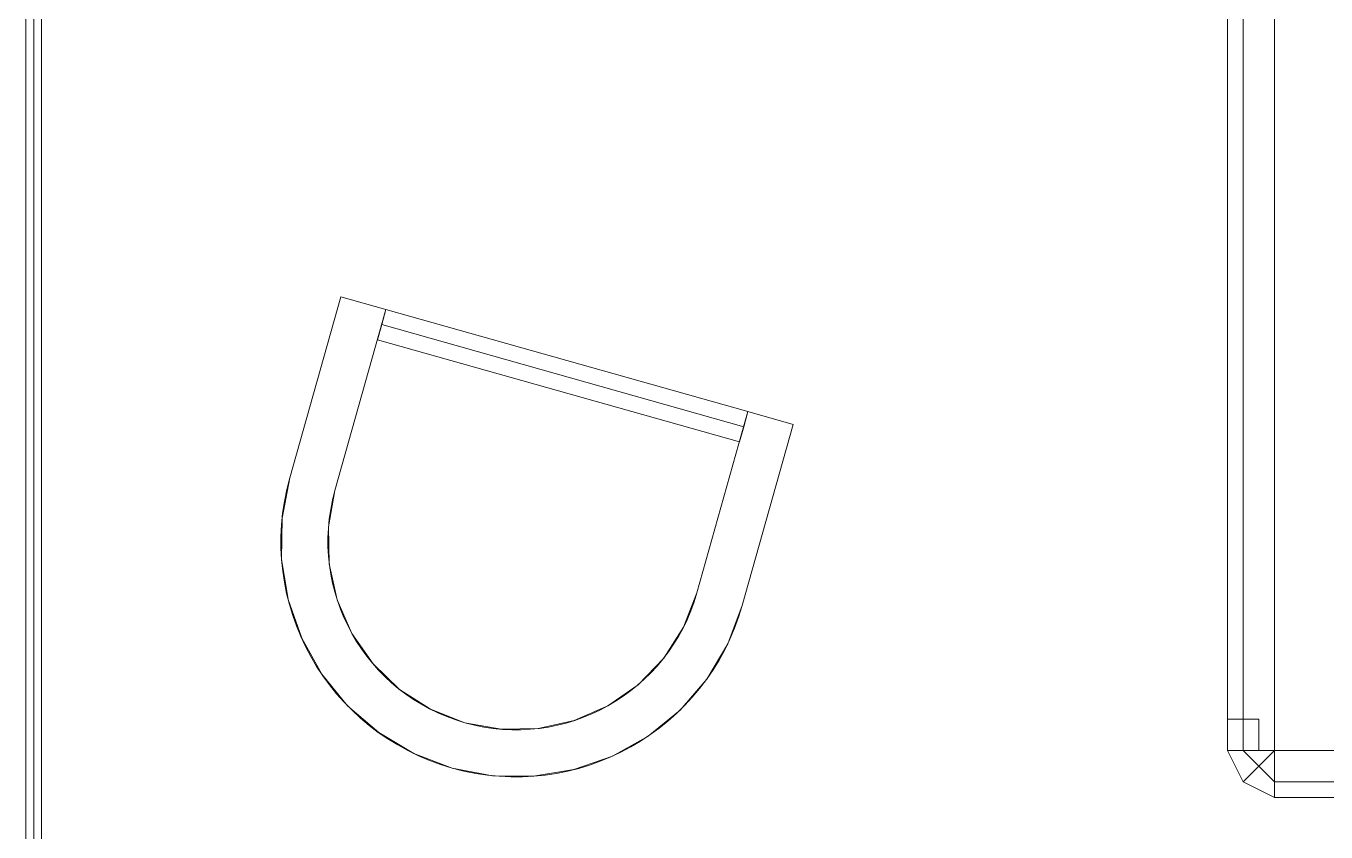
# Model space of a CAD drawing. Header units: inches. Extents: x -1159 to 2819, y -194 to 4438.
# Drawn here: x -352.2 to -269.2, y 458.5 to 509.9 of the extents above; entities that cross this region are included whole.
import ezdxf

# ---------------------------------------------------------------- set-up
doc = ezdxf.new("R2010")
doc.units = ezdxf.units.IN
doc.header["$MEASUREMENT"] = 0
for name, color, linetype, lineweight in [('A-WALL', 113, 'Continuous', 18), ('G-IMPT', 8, 'Continuous', 9), ('I-FURN', 30, 'Continuous', 9), ('I-WALL', 2, 'Continuous', 18)]:
    doc.layers.add(name, color=color, linetype=linetype, lineweight=lineweight)

# ---------------------------------------------------------------- blocks, each defined once
blk = doc.blocks.new('Bed_762 - 12ZBED04_dwg-6546853-3RD FLOOR - POWER _ SIGNAL B')
at = {"layer": 'G-IMPT'}
for p, q in [((0, 60), (3, 60)), ((0, 60), (3, 60)), ((0, 60), (3, 60)), ((0, 60), (3, 60)), ((3, 60), (3, 0)), ((3, 60), (3, 58)), ((3, 60), (3, 58)), ((3, 57), (3, 60)), ((3, 60), (3, 0)), ((6, 60), (4, 59)), ((6, 60), (4, 59)), ((21, 60), (6, 60)), ((21, 60), (6, 60)), ((6, 59), (6, 60)), ((21, 60), (28, 60)), ((21, 60), (28, 60)), ((21, 59), (21, 60)), ((28, 60), (80, 60)), ((28, 60), (80, 60)), ((28, 60), (28, 59)), ((78, 58), (78, 60)), ((78, 58), (78, 60)), ((78, 60), (80, 60)), ((78, 60), (80, 60)), ((80, 60), (82, 59)), ((80, 60), (82, 59)), ((80, 59), (80, 60)), ((80, 60), (80, 58)), ((80, 60), (80, 58)), ((3, 57), (4, 59)), ((3, 57), (4, 59)), ((5, 58), (4, 59)), ((6, 59), (5, 58)), ((6, 57), (6, 59)), ((21, 59), (6, 59)), ((21, 57), (21, 59)), ((21, 59), (28, 59)), ((28, 59), (28, 57)), ((28, 59), (80, 59)), ((80, 59), (80, 57)), ((80, 59), (81, 58)), ((81, 58), (82, 59)), ((82, 59), (83, 57)), ((82, 59), (83, 57)), ((3, 58), (0, 58)), ((3, 58), (0, 58)), ((4, 57), (5, 58)), ((6, 57), (5, 58)), ((80, 58), (78, 58)), ((80, 58), (78, 58)), ((80, 57), (81, 58)), ((81, 58), (82, 57)), ((3, 57), (3, 3)), ((3, 57), (3, 3)), ((4, 57), (3, 57)), ((3, 3), (3, 57)), ((6, 57), (4, 57)), ((4, 57), (4, 3)), ((21, 57), (6, 57)), ((6, 57), (6, 3)), ((7, 31.5), (7, 56.5)), ((7, 56.5), (21, 56.5)), ((7, 56.5), (10, 53.5)), ((10, 52.5), (7, 56.5)), ((21, 56.5), (18, 53.5)), ((18, 52.5), (21, 56.5)), ((21, 57), (21, 56.5)), ((21, 57), (28, 57)), ((21, 56.5), (21, 31.5)), ((21, 56.5), (21, 31.5)), ((28, 57), (33, 3)), ((28, 57), (80, 57)), ((80, 57), (82, 57)), ((80, 57), (80, 3)), ((82, 57), (83, 57)), ((82, 57), (82, 3)), ((83, 57), (83, 3)), ((83, 57), (83, 3)), ((10, 53.5), (10, 52.5)), ((18, 53.5), (10, 53.5)), ((18, 53.5), (18, 52.5)), ((10, 52.5), (10, 35.5)), ((10, 35.5), (10, 52.5)), ((10, 52.5), (18, 52.5)), ((18, 52.5), (18, 35.5)), ((18, 35.5), (18, 52.5)), ((10, 35.5), (7, 31.5)), ((10, 35.5), (10, 34.5)), ((10, 35.5), (18, 35.5)), ((18, 35.5), (18, 34.5)), ((18, 35.5), (21, 31.5)), ((7, 31.5), (10, 34.5)), ((18, 34.5), (10, 34.5)), ((21, 31.5), (18, 34.5)), ((7, 31.5), (21, 31.5)), ((21, 31.5), (21, 28.5)), ((7, 3.5), (7, 28.5)), ((7, 28.5), (21, 28.5)), ((10, 25.5), (7, 28.5)), ((7, 28.5), (10, 24.5)), ((18, 25.5), (21, 28.5)), ((21, 28.5), (18, 24.5)), ((21, 28.5), (21, 3.5)), ((21, 28.5), (21, 3.5)), ((10, 25.5), (10, 24.5)), ((10, 25.5), (18, 25.5)), ((18, 25.5), (18, 24.5)), ((10, 24.5), (10, 7.5)), ((18, 24.5), (10, 24.5)), ((10, 24.5), (10, 7.5)), ((18, 24.5), (18, 7.5)), ((18, 24.5), (18, 7.5)), ((0, 10.712), (0, 0)), ((0, 0), (0, 10.712)), ((7, 3.5), (10, 7.5)), ((10, 7.5), (10, 6.5)), ((18, 7.5), (10, 7.5)), ((18, 7.5), (18, 6.5)), ((21, 3.5), (18, 7.5)), ((10, 6.5), (7, 3.5)), ((10, 6.5), (18, 6.5)), ((21, 3.5), (18, 6.5)), ((7, 3.5), (21, 3.5)), ((21, 3.5), (21, 3)), ((4, 1), (3, 3)), ((4, 1), (3, 3)), ((4, 3), (3, 3)), ((3, 0), (3, 3)), ((6, 3), (4, 3)), ((5, 2), (4, 3)), ((6, 3), (5, 2)), ((21, 3), (6, 3)), ((6, 3), (6, 1)), ((21, 3), (21, 1)), ((21, 3), (33, 3)), ((33, 1), (33, 3)), ((33, 3), (80, 3)), ((82, 3), (80, 3)), ((80, 3), (81, 2)), ((80, 3), (80, 1)), ((82, 3), (81, 2)), ((83, 3), (82, 1)), ((83, 3), (82, 1)), ((82, 3), (83, 3)), ((0, 2), (3, 2)), ((0, 2), (3, 2)), ((3, 2), (3, 0)), ((3, 2), (3, 0)), ((5, 2), (4, 1)), ((6, 1), (5, 2)), ((78, 0), (78, 2)), ((78, 0), (78, 2)), ((78, 2), (80, 2)), ((78, 2), (80, 2)), ((81, 2), (80, 1)), ((80, 2), (80, 0)), ((80, 2), (80, 0)), ((81, 2), (82, 1)), ((6, 0), (4, 1)), ((6, 0), (4, 1)), ((21, 1), (6, 1)), ((6, 1), (6, 0)), ((21, 1), (21, 0)), ((21, 1), (33, 1)), ((33, 1), (33, 0)), ((33, 1), (80, 1)), ((82, 1), (80, 0)), ((82, 1), (80, 0)), ((80, 1), (80, 0)), ((3, 0), (0, 0)), ((21, 0), (6, 0)), ((21, 0), (33, 0)), ((33, 0), (80, 0)), ((0, 0), (3, 0)), ((3, 0), (0, 0)), ((3, 0), (0, 0)), ((21, 0), (6, 0)), ((21, 0), (33, 0)), ((33, 0), (80, 0)), ((80, 0), (78, 0)), ((80, 0), (78, 0))]:
    blk.add_line(p, q, dxfattribs=at)
blk = doc.blocks.new('Bed_762 - Bed_762-6546859-3RD FLOOR - POWER _ SIGNAL B')
blk.add_blockref('Bed_762 - 12ZBED04_dwg-6546853-3RD FLOOR - POWER _ SIGNAL B', (0, 0))
blk = doc.blocks.new('F-Chairs - LC-3-V25-3RD FLOOR - POWER _ SIGNAL B')
at = {"layer": 'I-FURN'}
for p, q in [((-15, -15), (-15, -27)), ((-15, -27), (-15, -15)), ((-15, -27), (-15, -15)), ((-12, -27), (-12, -15)), ((-12, -15), (-12, -27)), ((-12, -15), (-12, -27)), ((12, -15), (12, -27)), ((12, -27), (12, -15)), ((12, -27), (12, -15)), ((15, -27), (15, -15)), ((15, -15), (15, -27)), ((15, -15), (15, -27)), ((-12, -27), (-12, -25)), ((-12, -25), (-12, -26)), ((-12, -25), (12, -25)), ((12, -26), (12, -25)), ((12, -25), (12, -27)), ((12, -26), (-12, -26)), ((-12, -26), (-12, -27)), ((12, -26), (-12, -26)), ((12, -27), (12, -26)), ((-15, -27), (-12, -27)), ((-12, -27), (-15, -27)), ((-12, -27), (-15, -27)), ((12, -27), (-12, -27)), ((12, -27), (-12, -27)), ((-12, -27), (12, -27)), ((12, -27), (-12, -27)), ((12, -27), (15, -27)), ((15, -27), (12, -27)), ((15, -27), (12, -27))]:
    blk.add_line(p, q, dxfattribs=at)
at = {"layer": 'I-FURN', "flags": 128}
for points in [[(-15, -15), (-14.772, -12.395), (-14.095, -9.87), (-12.99, -7.5), (-11.491, -5.358), (-9.642, -3.509), (-7.5, -2.01), (-5.13, -0.905), (-2.605, -0.228), (0, 0), (2.605, -0.228), (5.13, -0.905), (7.5, -2.01), (9.642, -3.509), (11.491, -5.358), (12.99, -7.5), (14.095, -9.87), (14.772, -12.395), (15, -15)], [(12, -15), (11.769, -12.659), (11.087, -10.408), (9.978, -8.333), (8.485, -6.515), (6.667, -5.022), (4.592, -3.913), (2.341, -3.231), (0, -3), (-2.341, -3.231), (-4.592, -3.913), (-6.667, -5.022), (-8.485, -6.515), (-9.978, -8.333), (-11.087, -10.408), (-11.769, -12.659), (-12, -15)]]:
    blk.add_lwpolyline(points, dxfattribs=at)
at = {"layer": 'I-FURN'}
for radius, start in [(15, 360), (15, 360), (12, 0), (12, 0)]:
    blk.add_arc((0, -15), radius, start, 180, dxfattribs=at)

msp = doc.modelspace()

# ---------------------------------------------------------------- linework, layer by layer
at = {"layer": 'A-WALL'}
for p, q in [((-352.196, 442.333), (-352.196, 543.684)), ((-351.696, 442.833), (-351.696, 543.684))]:
    msp.add_line(p, q, dxfattribs=at)
at = {"layer": 'I-WALL'}
msp.add_line((-351.196, 443.333), (-351.196, 543.684), dxfattribs=at)

# ---------------------------------------------------------------- block references
at = {"layer": 'I-FURN'}
for name, p, rotation in [('Bed_762 - Bed_762-6546859-3RD FLOOR - POWER _ SIGNAL B', (-275.524, 543.684), 270), ('F-Chairs - LC-3-V25-3RD FLOOR - POWER _ SIGNAL B', (-324.996, 462.569), 164.2613401089148)]:
    msp.add_blockref(name, p, dxfattribs=dict(at, rotation=rotation))

doc.saveas('drawing.dxf')
